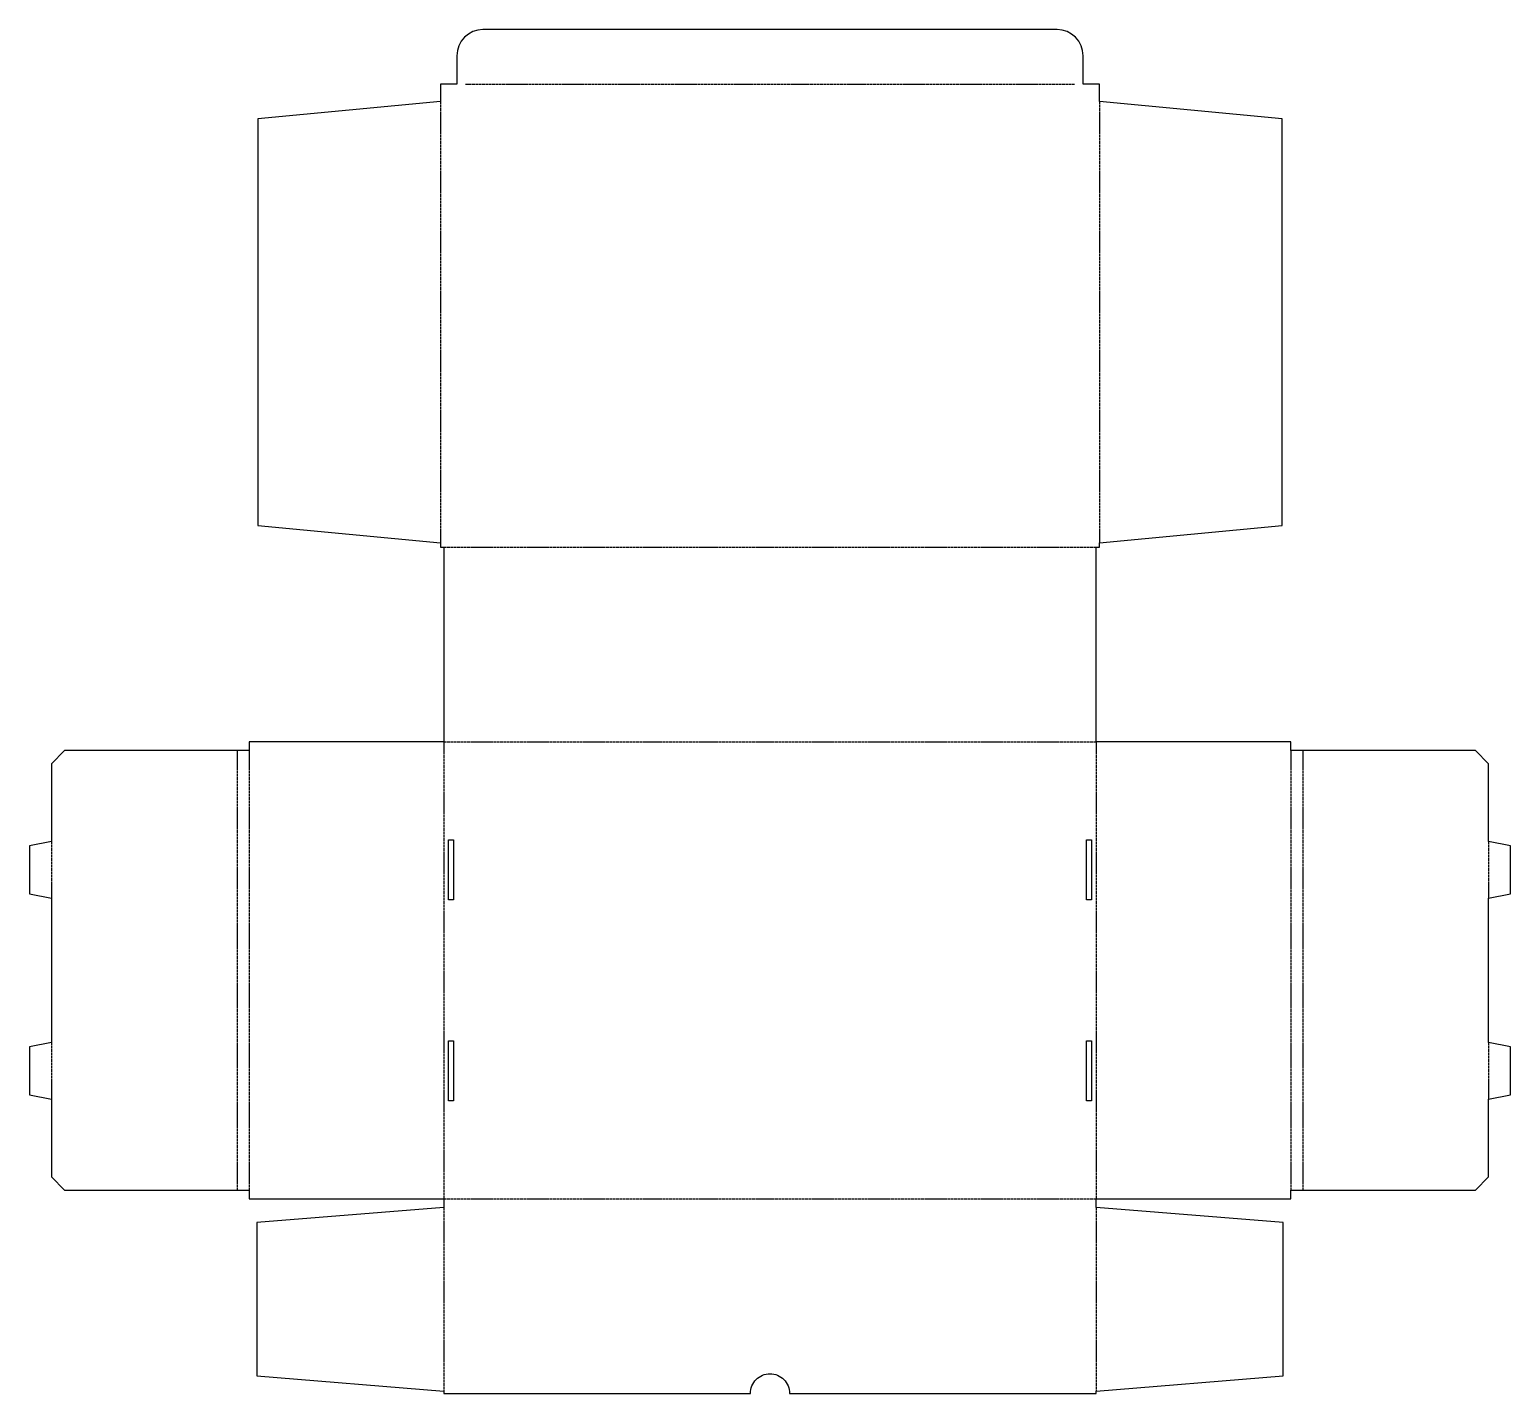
# Model space of a CAD drawing. Header units: millimetres. Extents: x 0 to 681, y -627 to 0.
import ezdxf

# ---------------------------------------------------------------- set-up
doc = ezdxf.new("R2010")
doc.units = ezdxf.units.MM
doc.linetypes.add('DASHED', pattern=[1.524, 1.27, -0.254])
doc.layers.add('CUT', color=1, linetype='Continuous')
doc.layers.add('FOLD', color=5, linetype='DASHED')

msp = doc.modelspace()

# ---------------------------------------------------------------- linework, layer by layer
at = {"layer": 'CUT'}
for points in [[(9.99, -399.3), (9.99, -399.3), (9.99, -399.3), (9.99, -399.3), (10, -399.3), (10, -399.3), (10, -399.3), (10, -399.3), (10, -399.3), (10, -399.3), (10, -399.3), (10, -399.31), (10, -399.31), (10, -399.31), (10, -399.31), (10, -465.69), (10, -465.69), (10, -465.69), (10, -465.69), (10, -465.7), (10, -465.7), (10, -465.7), (10, -465.7), (10, -465.7), (10, -465.7), (10, -465.7), (9.99, -465.7), (9.99, -465.7), (9.99, -465.7), (9.99, -465.7), (0, -467.7), (0, -467.7), (0, -467.7), (0, -489.7), (0, -489.7), (0, -489.7), (9.99, -491.7), (9.99, -491.7), (9.99, -491.7), (9.99, -491.7), (10, -491.7), (10, -491.7), (10, -491.7), (10, -491.7), (10, -491.7), (10, -491.7), (10, -491.7), (10, -491.71), (10, -491.71), (10, -491.71), (10, -491.71), (10, -527.5), (10, -527.5), (10, -527.5), (16, -533.5), (16, -533.5), (16, -533.5), (100.99, -533.5), (100.99, -533.5), (100.99, -533.5), (100.99, -533.5), (100.99, -533.5), (100.99, -533.5), (101, -533.5), (101, -533.5), (101, -533.5), (101, -533.5), (101, -533.5), (101, -533.51), (101, -533.51), (101, -533.51), (101, -533.51), (101, -533.51), (101, -533.51), (101, -537.5), (101, -537.5), (101, -537.5), (190.49, -537.5), (190.49, -537.5), (190.49, -537.5), (190.49, -537.5), (190.49, -537.5), (190.49, -537.5), (190.5, -537.5), (190.5, -537.5), (190.5, -537.5), (190.5, -537.5), (190.5, -537.5), (190.5, -537.51), (190.5, -537.51), (190.5, -537.51), (190.5, -537.51), (190.5, -537.51), (190.5, -537.51), (190.5, -541.49), (190.5, -541.49), (190.5, -541.49), (190.5, -541.49), (190.5, -541.49), (190.5, -541.5), (190.5, -541.5), (190.5, -541.5), (190.5, -541.5), (190.5, -541.5), (190.5, -541.5), (190.49, -541.5), (190.49, -541.5), (190.49, -541.5), (190.49, -541.5), (190.49, -541.5), (104.5, -548.5), (104.5, -548.5), (104.5, -548.5), (104.5, -619), (104.5, -619), (104.5, -619), (190.49, -626), (190.49, -626), (190.49, -626), (190.49, -626), (190.49, -626), (190.5, -626), (190.5, -626), (190.5, -626), (190.5, -626), (190.5, -626), (190.5, -626), (190.5, -626.01), (190.5, -626.01), (190.5, -626.01), (190.5, -626.01), (190.5, -626.01), (190.5, -627), (190.5, -627), (190.5, -627), (331.5, -627), (331.54, -626.12), (331.67, -625.24), (331.89, -624.39), (332.19, -623.56), (332.56, -622.76), (333.02, -622), (333.54, -621.29), (334.14, -620.64), (334.79, -620.04), (335.5, -619.52), (336.26, -619.06), (337.06, -618.69), (337.89, -618.39), (338.74, -618.17), (339.62, -618.04), (340.5, -618), (341.38, -618.04), (342.26, -618.17), (343.11, -618.39), (343.94, -618.69), (344.74, -619.06), (345.5, -619.52), (346.21, -620.04), (346.86, -620.64), (347.46, -621.29), (347.98, -622), (348.44, -622.76), (348.81, -623.56), (349.11, -624.39), (349.33, -625.24), (349.46, -626.12), (349.5, -627), (490.5, -627), (490.5, -627), (490.5, -627), (490.5, -626.01), (490.5, -626.01), (490.5, -626.01), (490.5, -626.01), (490.5, -626.01), (490.5, -626), (490.5, -626), (490.5, -626), (490.5, -626), (490.5, -626), (490.5, -626), (490.51, -626), (490.51, -626), (490.51, -626), (490.51, -626), (490.51, -626), (576.5, -619), (576.5, -619), (576.5, -619), (576.5, -548.5), (576.5, -548.5), (576.5, -548.5), (490.51, -541.5), (490.51, -541.5), (490.51, -541.5), (490.51, -541.5), (490.51, -541.5), (490.5, -541.5), (490.5, -541.5), (490.5, -541.5), (490.5, -541.5), (490.5, -541.5), (490.5, -541.5), (490.5, -541.49), (490.5, -541.49), (490.5, -541.49), (490.5, -541.49), (490.5, -541.49), (490.5, -537.51), (490.5, -537.51), (490.5, -537.51), (490.5, -537.51), (490.5, -537.51), (490.5, -537.51), (490.5, -537.5), (490.5, -537.5), (490.5, -537.5), (490.5, -537.5), (490.5, -537.5), (490.51, -537.5), (490.51, -537.5), (490.51, -537.5), (490.51, -537.5), (490.51, -537.5), (490.51, -537.5), (580, -537.5), (580, -537.5), (580, -537.5), (580, -533.51), (580, -533.51), (580, -533.51), (580, -533.51), (580, -533.51), (580, -533.51), (580, -533.5), (580, -533.5), (580, -533.5), (580, -533.5), (580, -533.5), (580.01, -533.5), (580.01, -533.5), (580.01, -533.5), (580.01, -533.5), (580.01, -533.5), (580.01, -533.5), (665, -533.5), (665, -533.5), (665, -533.5), (671, -527.5), (671, -527.5), (671, -527.5), (671, -491.71), (671, -491.71), (671, -491.71), (671, -491.71), (671, -491.7), (671, -491.7), (671, -491.7), (671, -491.7), (671, -491.7), (671, -491.7), (671, -491.7), (671.01, -491.7), (671.01, -491.7), (671.01, -491.7), (671.01, -491.7), (681, -489.7), (681, -489.7), (681, -489.7), (681, -467.7), (681, -467.7), (681, -467.7), (671.01, -465.7), (671.01, -465.7), (671.01, -465.7), (671.01, -465.7), (671, -465.7), (671, -465.7), (671, -465.7), (671, -465.7), (671, -465.7), (671, -465.7), (671, -465.7), (671, -465.69), (671, -465.69), (671, -465.69), (671, -465.69), (671, -399.31), (671, -399.31), (671, -399.31), (671, -399.31), (671, -399.3), (671, -399.3), (671, -399.3), (671, -399.3), (671, -399.3), (671, -399.3), (671, -399.3), (671.01, -399.3), (671.01, -399.3), (671.01, -399.3), (671.01, -399.3), (681, -397.3), (681, -397.3), (681, -397.3), (681, -375.3), (681, -375.3), (681, -375.3), (671.01, -373.3), (671.01, -373.3), (671.01, -373.3), (671.01, -373.3), (671, -373.3), (671, -373.3), (671, -373.3), (671, -373.3), (671, -373.3), (671, -373.3), (671, -373.3), (671, -373.29), (671, -373.29), (671, -373.29), (671, -373.29), (671, -337.5), (671, -337.5), (671, -337.5), (665, -331.5), (665, -331.5), (665, -331.5), (580.01, -331.5), (580.01, -331.5), (580.01, -331.5), (580.01, -331.5), (580.01, -331.5), (580.01, -331.5), (580, -331.5), (580, -331.5), (580, -331.5), (580, -331.5), (580, -331.5), (580, -331.49), (580, -331.49), (580, -331.49), (580, -331.49), (580, -331.49), (580, -331.49), (580, -327.5), (580, -327.5), (580, -327.5), (490.51, -327.5), (490.51, -327.5), (490.51, -327.5), (490.51, -327.5), (490.51, -327.5), (490.51, -327.5), (490.5, -327.5), (490.5, -327.5), (490.5, -327.5), (490.5, -327.5), (490.5, -327.5), (490.5, -327.49), (490.5, -327.49), (490.5, -327.49), (490.5, -327.49), (490.5, -327.49), (490.5, -327.49), (490.5, -238.01), (490.5, -238.01), (490.5, -238.01), (490.5, -238.01), (490.5, -238.01), (490.5, -238.01), (490.5, -238), (490.5, -238), (490.5, -238), (490.5, -238), (490.5, -238), (490.51, -238), (490.51, -238), (490.51, -238), (490.51, -238), (490.51, -238), (490.51, -238), (492, -238), (492, -238), (492, -238), (492, -236.01), (492, -236.01), (492, -236.01), (492, -236.01), (492, -236.01), (492, -236), (492, -236), (492, -236), (492, -236), (492, -236), (492, -236), (492.01, -236), (492.01, -236), (492.01, -236), (492.01, -236), (492.01, -236), (576, -228), (576, -228), (576, -228), (576, -41), (576, -41), (576, -41), (492.01, -33), (492.01, -33), (492.01, -33), (492.01, -33), (492.01, -33), (492, -33), (492, -33), (492, -33), (492, -33), (492, -33), (492, -33), (492, -32.99), (492, -32.99), (492, -32.99), (492, -32.99), (492, -32.99), (492, -25), (492, -25), (492, -25), (484.51, -25), (484.51, -25), (484.51, -25), (484.51, -25), (484.51, -25), (484.51, -25), (484.5, -25), (484.5, -25), (484.5, -25), (484.5, -25), (484.5, -25), (484.5, -24.99), (484.5, -24.99), (484.5, -24.99), (484.5, -24.99), (484.5, -24.99), (484.5, -24.99), (484.5, -12), (484.5, -12), (484.27, -9.66), (484.27, -9.66), (484.27, -9.66), (483.59, -7.41), (483.59, -7.41), (483.59, -7.41), (482.48, -5.33), (482.48, -5.33), (482.48, -5.33), (480.99, -3.51), (480.99, -3.51), (480.99, -3.51), (479.17, -2.02), (479.17, -2.02), (479.17, -2.02), (477.09, -0.91), (477.09, -0.91), (477.09, -0.91), (474.84, -0.23), (474.84, -0.23), (474.84, -0.23), (472.5, 0), (472.5, 0), (208.5, 0), (208.5, 0), (206.16, -0.23), (206.16, -0.23), (206.16, -0.23), (203.91, -0.91), (203.91, -0.91), (203.91, -0.91), (201.83, -2.02), (201.83, -2.02), (201.83, -2.02), (200.01, -3.51), (200.01, -3.51), (200.01, -3.51), (198.52, -5.33), (198.52, -5.33), (198.52, -5.33), (197.41, -7.41), (197.41, -7.41), (197.41, -7.41), (196.73, -9.66), (196.73, -9.66), (196.73, -9.66), (196.5, -12), (196.5, -12), (196.5, -24.99), (196.5, -24.99), (196.5, -24.99), (196.5, -24.99), (196.5, -24.99), (196.5, -24.99), (196.5, -25), (196.5, -25), (196.5, -25), (196.5, -25), (196.5, -25), (196.49, -25), (196.49, -25), (196.49, -25), (196.49, -25), (196.49, -25), (196.49, -25), (189, -25), (189, -25), (189, -25), (189, -32.99), (189, -32.99), (189, -32.99), (189, -32.99), (189, -32.99), (189, -33), (189, -33), (189, -33), (189, -33), (189, -33), (189, -33), (188.99, -33), (188.99, -33), (188.99, -33), (188.99, -33), (188.99, -33), (105, -41), (105, -41), (105, -41), (105, -228), (105, -228), (105, -228), (188.99, -236), (188.99, -236), (188.99, -236), (188.99, -236), (188.99, -236), (189, -236), (189, -236), (189, -236), (189, -236), (189, -236), (189, -236), (189, -236.01), (189, -236.01), (189, -236.01), (189, -236.01), (189, -236.01), (189, -238), (189, -238), (189, -238), (190.49, -238), (190.49, -238), (190.49, -238), (190.49, -238), (190.49, -238), (190.49, -238), (190.5, -238), (190.5, -238), (190.5, -238), (190.5, -238), (190.5, -238), (190.5, -238.01), (190.5, -238.01), (190.5, -238.01), (190.5, -238.01), (190.5, -238.01), (190.5, -238.01), (190.5, -327.49), (190.5, -327.49), (190.5, -327.49), (190.5, -327.49), (190.5, -327.49), (190.5, -327.49), (190.5, -327.5), (190.5, -327.5), (190.5, -327.5), (190.5, -327.5), (190.5, -327.5), (190.49, -327.5), (190.49, -327.5), (190.49, -327.5), (190.49, -327.5), (190.49, -327.5), (190.49, -327.5), (101, -327.5), (101, -327.5), (101, -327.5), (101, -331.49), (101, -331.49), (101, -331.49), (101, -331.49), (101, -331.49), (101, -331.49), (101, -331.5), (101, -331.5), (101, -331.5), (101, -331.5), (101, -331.5), (100.99, -331.5), (100.99, -331.5), (100.99, -331.5), (100.99, -331.5), (100.99, -331.5), (100.99, -331.5), (16, -331.5), (16, -331.5), (16, -331.5), (10, -337.5), (10, -337.5), (10, -337.5), (10, -373.29), (10, -373.29), (10, -373.29), (10, -373.29), (10, -373.3), (10, -373.3), (10, -373.3), (10, -373.3), (10, -373.3), (10, -373.3), (10, -373.3), (9.99, -373.3), (9.99, -373.3), (9.99, -373.3), (9.99, -373.3), (0, -375.3), (0, -375.3), (0, -375.3), (0, -397.3), (0, -397.3), (0, -397.3)], [(194.9, -400.05), (192.6, -400.05), (192.6, -372.55), (194.9, -372.55)], [(486.1, -400.05), (486.1, -372.55), (488.4, -372.55), (488.4, -400.05)], [(192.6, -464.95), (194.9, -464.95), (194.9, -492.45), (192.6, -492.45)], [(488.4, -464.95), (488.4, -492.45), (486.1, -492.45), (486.1, -464.95)]]:
    msp.add_lwpolyline(points, close=True, dxfattribs=at)
at = {"layer": 'FOLD'}
for points in [[(200.5, -25), (480.5, -25)], [(189, -33), (189, -236)], [(492, -33), (492, -236)], [(190.5, -238), (490.5, -238)], [(95.5, -331.5), (95.5, -533.5)], [(101, -331.5), (101, -533.5)], [(190.5, -327.5), (490.5, -327.5)], [(190.5, -327.5), (190.5, -537.5)], [(490.5, -327.5), (490.5, -537.5)], [(580, -331.5), (580, -533.5)], [(585.5, -331.5), (585.5, -533.5)], [(10, -373.3), (10, -399.3)], [(671, -373.3), (671, -399.3)], [(10, -465.7), (10, -491.7)], [(671, -465.7), (671, -491.7)], [(190.5, -537.5), (490.5, -537.5)], [(190.5, -541.5), (190.5, -626)], [(490.5, -541.5), (490.5, -626)]]:
    msp.add_lwpolyline(points, dxfattribs=at)

doc.saveas('drawing.dxf')
